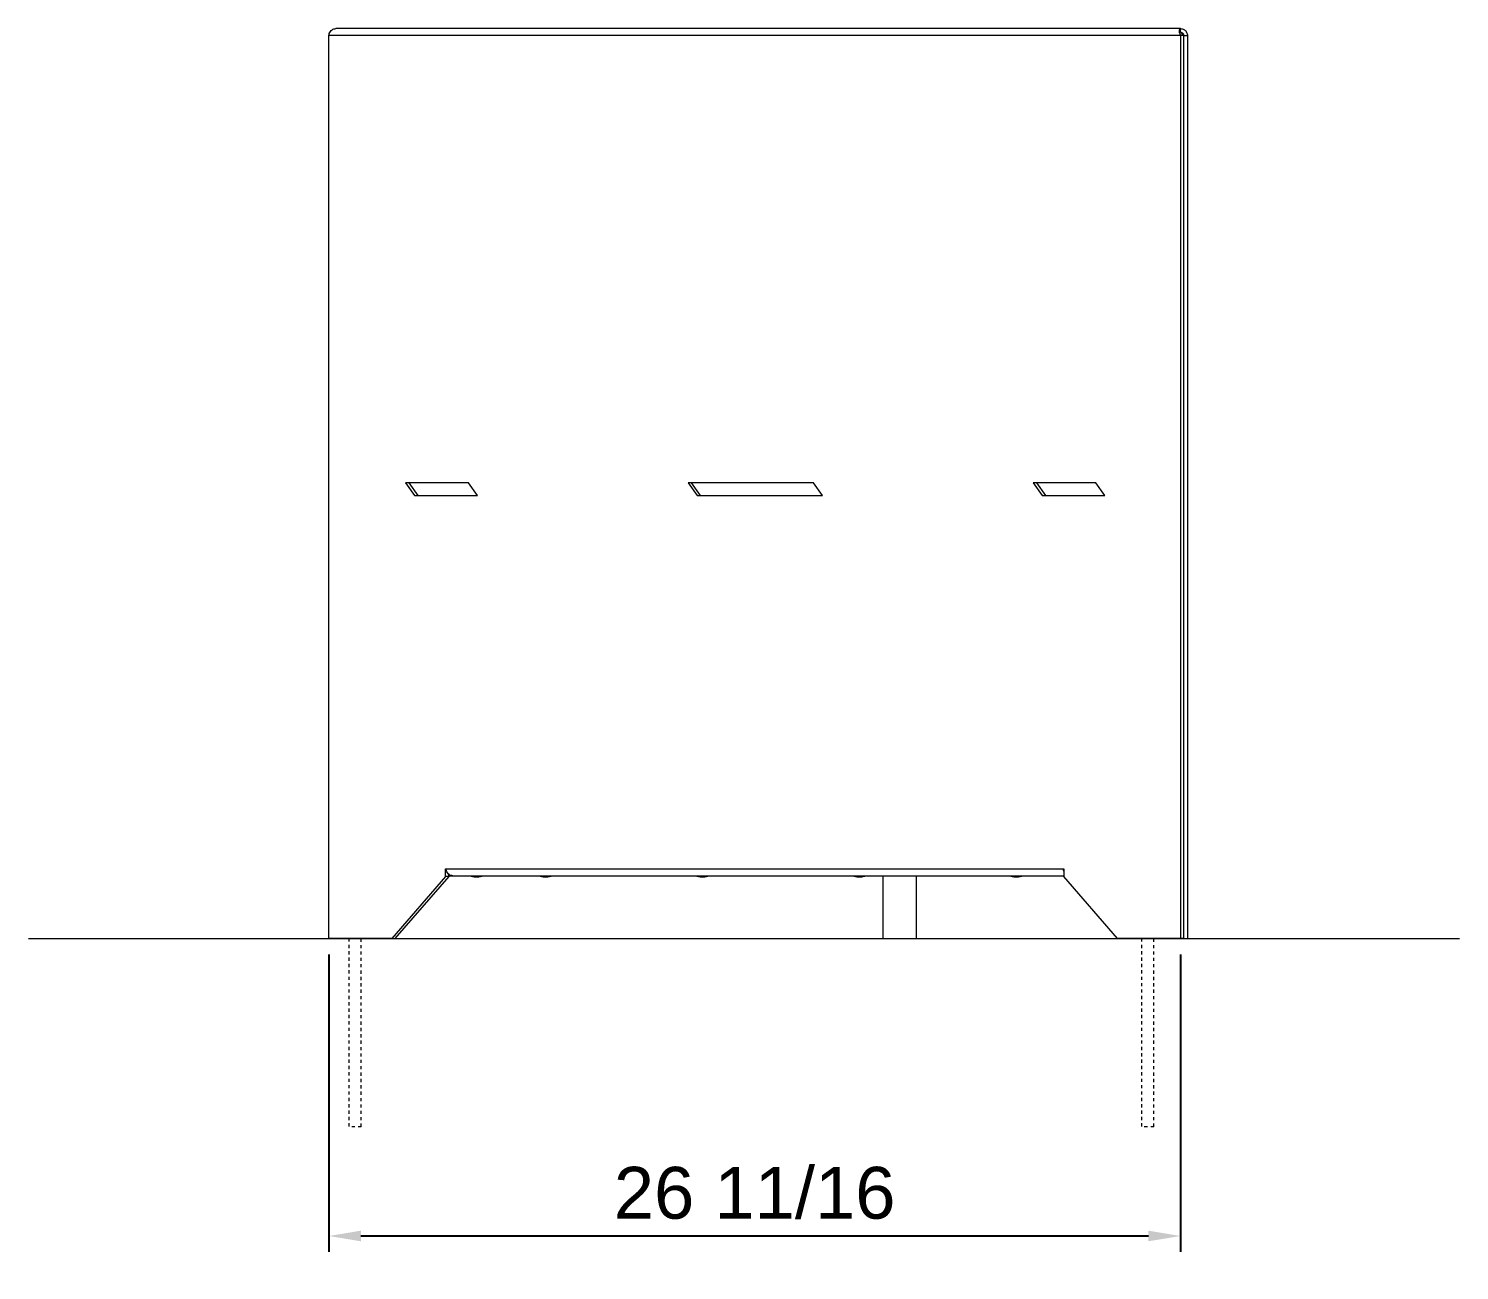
# Model space of a CAD drawing. Header units: inches. Extents: x -3 to 180, y 0 to 118.
# Drawn here: x 135.29 to 180.18, y 78.96 to 117.92 of the extents above; entities that cross this region are included whole.
import ezdxf

# ---------------------------------------------------------------- set-up
doc = ezdxf.new("R2010")
doc.units = ezdxf.units.IN
doc.header["$PDSIZE"] = -1
doc.linetypes.add('HIDDEN', pattern=[1.905, 1.27, -0.635])
for name, color, linetype, lineweight in [('ZANO_R', 7, 'Continuous', 0), ('ZANO_R_przerywana', 250, 'HIDDEN', 0), ('ZANO_W', 1, 'Continuous', 0)]:
    doc.layers.add(name, color=color, linetype=linetype, lineweight=lineweight)
doc.styles.get("Standard").update_dxf_attribs({"font": 'ARIALUNI.TTF'})
doc.dimstyles.new('amerykanie', dxfattribs={"dimtxt": 50, "dimasz": 50, "dimexe": 0.5, "dimexo": 0.5, "dimgap": 1, "dimtad": 1, "dimdec": 0, "dimzin": 0, "dimlunit": 5, "dimtxsty": 'Standard', "dimcen": 0.09, "dimclrd": 1, "dimclre": 1, "dimclrt": 1, "dimazin": 0, "dimtfac": 1, "dimtdec": 0, "dimtmove": 0, "dimatfit": 3, "dimfxl": 1, "dimtzin": 0, "dimarcsym": 1})

# ---------------------------------------------------------------- blocks, each defined once
blk = doc.blocks.new('*D373')
at = {"layer": 'Defpoints', "color": 0}
for p in [(144.714, 89.374), (171.422, 89.374), (171.422, 80.04)]:
    blk.add_point(p, dxfattribs=at)
at = {"layer": 'ZANO_W', "color": 1, "lineweight": -2}
for p, q in [((144.714, 88.874), (144.714, 79.54)), ((171.422, 88.874), (171.422, 79.54)), ((145.714, 80.04), (170.422, 80.04))]:
    blk.add_line(p, q, dxfattribs=at)
at = {"layer": 'ZANO_W', "color": 1}
for points in [[(145.714, 80.207), (145.714, 79.874), (144.714, 80.04)], [(170.422, 79.874), (170.422, 80.207), (171.422, 80.04)]]:
    blk.add_solid(points, dxfattribs=at)
at = {"layer": 'ZANO_W', "color": 1, "insert": (158.068, 81.384), "char_height": 1.625, "attachment_point": 5}
blk.add_mtext('26 11/16', dxfattribs=at)

msp = doc.modelspace()

# ---------------------------------------------------------------- linework, layer by layer
at = {"layer": 'ZANO_R'}
for p, q in [((144.71361, 89.37449), (144.71361, 117.70553)), ((171.42159, 117.70553), (144.71361, 117.70553)), ((171.4294, 117.91813), (144.92501, 117.91813)), ((171.42159, 117.70553), (171.42159, 89.37449)), ((171.52388, 117.70553), (171.42159, 117.70553)), ((171.4294, 117.83515), (171.4294, 117.91813)), ((171.42982, 117.91813), (171.4294, 117.91813)), ((171.42982, 117.8324), (171.42982, 117.91813)), ((171.52388, 117.70553), (171.52388, 91.46113)), ((171.52388, 117.70553), (171.5243, 117.70553)), ((171.5243, 117.70553), (171.64242, 117.70553)), ((171.5243, 117.70553), (171.5243, 89.37449)), ((171.64242, 117.70553), (171.64242, 89.37449)), ((171.5243, 104.25656), (171.52388, 104.25656)), ((171.52388, 104.0597), (171.5243, 104.0597)), ((149.08863, 103.666), (147.12011, 103.666)), ((147.12011, 103.666), (147.40124, 103.27229)), ((147.22239, 103.666), (147.50353, 103.27229)), ((147.40124, 103.27229), (149.36977, 103.27229)), ((149.36977, 103.27229), (149.08863, 103.666)), ((159.91553, 103.666), (155.97848, 103.666)), ((155.97848, 103.666), (156.25961, 103.27229)), ((156.08076, 103.666), (156.3619, 103.27229)), ((156.25961, 103.27229), (160.19666, 103.27229)), ((160.19666, 103.27229), (159.91553, 103.666)), ((168.7739, 103.666), (166.80537, 103.666)), ((166.80537, 103.666), (167.08651, 103.27229)), ((166.90766, 103.666), (167.18879, 103.27229)), ((167.08651, 103.27229), (169.05503, 103.27229)), ((169.05503, 103.27229), (168.7739, 103.666)), ((171.5243, 102.87859), (171.52388, 102.87859)), ((171.52388, 102.68174), (171.5243, 102.68174)), ((148.36725, 91.32029), (146.68213, 89.37449)), ((148.46953, 91.32029), (146.78442, 89.37449)), ((148.46996, 91.32029), (146.78485, 89.37449)), ((148.36725, 91.55562), (148.38693, 91.55562)), ((148.36725, 91.32029), (148.36725, 91.55562)), ((148.46953, 91.32029), (148.36725, 91.32029)), ((148.38693, 91.55562), (167.74827, 91.55562)), ((148.46953, 91.32029), (148.46953, 91.3939)), ((148.46953, 91.34302), (148.47573, 91.34302)), ((148.46996, 91.34302), (148.46996, 91.32029)), ((148.47573, 91.34302), (148.47573, 91.3875)), ((148.47573, 91.34302), (148.59832, 91.34302)), ((148.59832, 91.34302), (167.76796, 91.34302)), ((149.16655, 91.34302), (149.16655, 91.33908)), ((149.16655, 91.33908), (149.51307, 91.33908)), ((149.17193, 91.33162), (149.50793, 91.33162)), ((149.26942, 91.30877), (149.41474, 91.30877)), ((149.27482, 91.3084), (149.41262, 91.3084)), ((149.41474, 91.30877), (149.41802, 91.30877)), ((149.50793, 91.33162), (149.51551, 91.33162)), ((149.51307, 91.33908), (149.52089, 91.33908)), ((149.52089, 91.33908), (149.52089, 91.34302)), ((151.33129, 91.34302), (151.33129, 91.33908)), ((151.33129, 91.33908), (151.33265, 91.33908)), ((151.33265, 91.34302), (151.33265, 91.33908)), ((151.33265, 91.33908), (151.68699, 91.33908)), ((151.33666, 91.33162), (151.33803, 91.33162)), ((151.33803, 91.33162), (151.68161, 91.33162)), ((151.43416, 91.30877), (151.43552, 91.30877)), ((151.43552, 91.30877), (151.58412, 91.30877)), ((151.43955, 91.3084), (151.44092, 91.3084)), ((151.44092, 91.3084), (151.57872, 91.3084)), ((151.68699, 91.33908), (151.68699, 91.34302)), ((156.25261, 91.34302), (156.25261, 91.33908)), ((156.25261, 91.33908), (156.25397, 91.33908)), ((156.25397, 91.34302), (156.25397, 91.33908)), ((156.25397, 91.33908), (156.6083, 91.33908)), ((156.25798, 91.33162), (156.25934, 91.33162)), ((156.25934, 91.33162), (156.60293, 91.33162)), ((156.35547, 91.30877), (156.35684, 91.30877)), ((156.35684, 91.30877), (156.50544, 91.30877)), ((156.36087, 91.3084), (156.36224, 91.3084)), ((156.36224, 91.3084), (156.50004, 91.3084)), ((156.6083, 91.33908), (156.6083, 91.34302)), ((161.17392, 91.34302), (161.17392, 91.33908)), ((161.17392, 91.33908), (161.17529, 91.33908)), ((161.17529, 91.34302), (161.17529, 91.33908)), ((161.17529, 91.33908), (161.52962, 91.33908)), ((161.1793, 91.33162), (161.18066, 91.33162)), ((161.18066, 91.33162), (161.52425, 91.33162)), ((161.27679, 91.30877), (161.27816, 91.30877)), ((161.27816, 91.30877), (161.42675, 91.30877)), ((161.28219, 91.3084), (161.28355, 91.3084)), ((161.28355, 91.3084), (161.42135, 91.3084)), ((161.52962, 91.33908), (161.52962, 91.34302)), ((162.08498, 91.34302), (162.08498, 89.37449)), ((163.14405, 89.37449), (163.14405, 91.34302)), ((166.0966, 91.34302), (166.0966, 91.33908)), ((166.0966, 91.33908), (166.45094, 91.33908)), ((166.10198, 91.33162), (166.44556, 91.33162)), ((166.19947, 91.30877), (166.34807, 91.30877)), ((166.20487, 91.3084), (166.34267, 91.3084)), ((166.34267, 91.3084), (166.34288, 91.3084)), ((166.34807, 91.30877), (166.34828, 91.30877)), ((166.44556, 91.33162), (166.44577, 91.33162)), ((166.45094, 91.33908), (166.45094, 91.34302)), ((166.45094, 91.33908), (166.45115, 91.33908)), ((166.45115, 91.33908), (166.45115, 91.34302)), ((167.74827, 91.55562), (167.76796, 91.55562)), ((167.76796, 91.55562), (167.76796, 91.32029)), ((169.45307, 89.37449), (167.76796, 91.32029)), ((171.5237, 91.46113), (171.5243, 91.46113)), ((171.5237, 91.34302), (171.5243, 91.34302)), ((171.52388, 91.34302), (171.52388, 89.37449)), ((146.68213, 89.37449), (144.71361, 89.37449)), ((146.68213, 89.37449), (146.78442, 89.37449)), ((146.78485, 89.37449), (146.78442, 89.37449)), ((162.08498, 89.37449), (162.60073, 89.37449)), ((162.60073, 89.37449), (163.14405, 89.37449)), ((171.42159, 89.37449), (169.45307, 89.37449)), ((171.52388, 89.37449), (171.42159, 89.37449)), ((171.52388, 89.61072), (171.5243, 89.61072)), ((171.52388, 89.37449), (171.5243, 89.37449)), ((171.5243, 89.37449), (171.64242, 89.37449))]:
    msp.add_line(p, q, dxfattribs=at)
msp.add_lwpolyline([(135.29229, 89.37449), (180.17529, 89.37449)], dxfattribs=at)
for centre, radius, start, end in [((149.17443, 91.33908), 0.00787, 180, 251.507775), ((149.34372, 91.84528), 0.54163, 251.507775, 262.115415), ((149.27482, 91.34777), 0.03937, 262.115415, 270), ((149.41262, 91.34777), 0.03937, 270, 277.884585), ((149.34372, 91.84528), 0.54163, 277.884585, 288.492225), ((149.51301, 91.33908), 0.00787, 288.492225, 0), ((151.33916, 91.33908), 0.00787, 180, 251.507775), ((151.34053, 91.33908), 0.00787, 180, 251.507775), ((151.50845, 91.84528), 0.54163, 251.507775, 262.115415), ((151.50982, 91.84528), 0.54163, 251.507775, 262.115415), ((151.43956, 91.34777), 0.03937, 262.115415, 270), ((151.44092, 91.34777), 0.03937, 262.115415, 270), ((151.57872, 91.34777), 0.03937, 270, 277.884585), ((151.50982, 91.84528), 0.54163, 277.884585, 288.492225), ((151.67911, 91.33908), 0.00787, 288.492225, 0), ((156.26048, 91.33908), 0.00787, 180, 251.507775), ((156.26184, 91.33908), 0.00787, 180, 251.507775), ((156.43114, 91.84528), 0.54163, 251.507775, 262.115415), ((156.36087, 91.34777), 0.03937, 262.115415, 270), ((156.36224, 91.34777), 0.03937, 262.115415, 270), ((156.50004, 91.34777), 0.03937, 270, 277.884585), ((156.43114, 91.84528), 0.54163, 277.884585, 288.492225), ((156.60043, 91.33908), 0.00787, 288.492225, 0), ((161.18179, 91.33908), 0.00787, 180, 251.507775), ((161.18316, 91.33908), 0.00787, 180, 251.507775), ((161.35109, 91.84528), 0.54163, 251.507775, 262.115415), ((161.35245, 91.84528), 0.54163, 251.507775, 262.115415), ((161.28219, 91.34777), 0.03937, 262.115415, 270), ((161.28356, 91.34777), 0.03937, 262.115415, 270), ((161.42135, 91.34777), 0.03937, 270, 277.884585), ((161.35245, 91.84528), 0.54163, 277.884585, 288.492225), ((161.52175, 91.33908), 0.00787, 288.492225, 0), ((166.10448, 91.33908), 0.00787, 180, 251.507775), ((166.27377, 91.84528), 0.54163, 251.507775, 262.115415), ((166.20487, 91.34777), 0.03937, 262.115415, 270), ((166.34267, 91.34777), 0.03937, 270, 277.884585), ((166.34288, 91.34777), 0.03937, 270, 277.884585), ((166.27377, 91.84528), 0.54163, 277.884585, 288.492225), ((166.27398, 91.84528), 0.54163, 277.884585, 288.492225), ((166.44306, 91.33908), 0.00787, 288.492225, 0), ((166.44328, 91.33908), 0.00787, 288.492225, 0)]:
    msp.add_arc(centre, radius, start, end, dxfattribs=at)
for points, knots in [([(144.71361, 117.70553), (144.71664, 117.72536), (144.72337, 117.76937), (144.75618, 117.8319), (144.8073, 117.88332), (144.86651, 117.91331), (144.90721, 117.91667), (144.92501, 117.91813)], [0, 0, 0, 0, 0.17844455, 0.3959523, 0.61346233, 0.83097546, 1, 1, 1, 1]), ([(171.4294, 117.91813), (171.41761, 117.91308), (171.39403, 117.90298), (171.38035, 117.82748), (171.39744, 117.75364), (171.41824, 117.71221), (171.42159, 117.70553)], [0, 0, 0, 0, 0.31295363, 0.62633138, 0.93971234, 1, 1, 1, 1]), ([(171.45884, 117.7734), (171.45381, 117.78006), (171.44572, 117.79076), (171.43835, 117.80485), (171.43337, 117.81657), (171.42954, 117.83027), (171.42945, 117.83326), (171.4294, 117.83515)], [0, 0, 0, 0, 0.20943368, 0.33691256, 0.46415999, 0.66262601, 1, 1, 1, 1]), ([(171.42982, 117.91813), (171.46467, 117.91308), (171.53442, 117.90298), (171.61396, 117.82748), (171.64099, 117.75364), (171.64222, 117.71221), (171.64242, 117.70553)], [0, 0, 0, 0, 0.31295297, 0.62632955, 0.93971287, 1, 1, 1, 1]), ([(171.42982, 117.80002), (171.4421, 117.79862), (171.46665, 117.79583), (171.49776, 117.7743), (171.51991, 117.74313), (171.52283, 117.71816), (171.5243, 117.70553)], [0, 0, 0, 0, 0.24790521, 0.49580833, 0.74501968, 1, 1, 1, 1]), ([(171.45836, 117.77392), (171.45868, 117.77355), (171.46475, 117.76651), (171.48353, 117.74232), (171.51033, 117.71789), (171.52388, 117.70553)], [0, 0, 0, 0, 0.02696204, 0.50791289, 1, 1, 1, 1]), ([(148.59832, 91.34302), (148.57953, 91.34465), (148.53782, 91.34828), (148.47808, 91.3797), (148.42762, 91.43188), (148.39615, 91.4939), (148.38974, 91.53684), (148.38693, 91.55562)], [0, 0, 0, 0, 0.17844062, 0.395951631, 0.613461921, 0.830969836, 1, 1, 1, 1]), ([(167.74827, 91.55562), (167.74965, 91.53518), (167.75158, 91.5065), (167.76431, 91.48163), (167.76796, 91.47448)], [0, 0, 0, 0, 0.71263387, 1, 1, 1, 1])]:
    msp.add_open_spline(points, degree=3, knots=knots, dxfattribs=at)
at = {"layer": 'ZANO_R_przerywana', "ltscale": 0.05}
for p, q in [((145.33426, 89.37449), (145.33426, 83.46892)), ((145.72797, 83.46892), (145.72797, 89.37449)), ((170.19838, 89.37449), (170.19838, 83.46892)), ((170.59208, 83.46892), (170.59208, 89.37449)), ((145.72797, 83.46892), (145.33426, 83.46892)), ((170.59208, 83.46892), (170.19838, 83.46892))]:
    msp.add_line(p, q, dxfattribs=at)

# ---------------------------------------------------------------- dimensions: what is measured, and where the dimension line sits
at = {"layer": 'ZANO_W'}
dim = msp.add_linear_dim(base=(171.42159, 80.04048), p1=(144.71361, 89.37449), p2=(171.42159, 89.37449), dimstyle='amerykanie', override={"dimtxt": 1.625, "dimasz": 1, "dimgap": 0.5, "dimdec": 4, "dimaunit": 1, "dimadec": 1, "dimtdec": 4, "dimtmove": 1, "dimfrac": 2}, dxfattribs=at)
dim.commit()
dim.dimension.update_dxf_attribs({"geometry": '*D373', "text_midpoint": (158.0676, 81.38401)})

doc.saveas('drawing.dxf')
